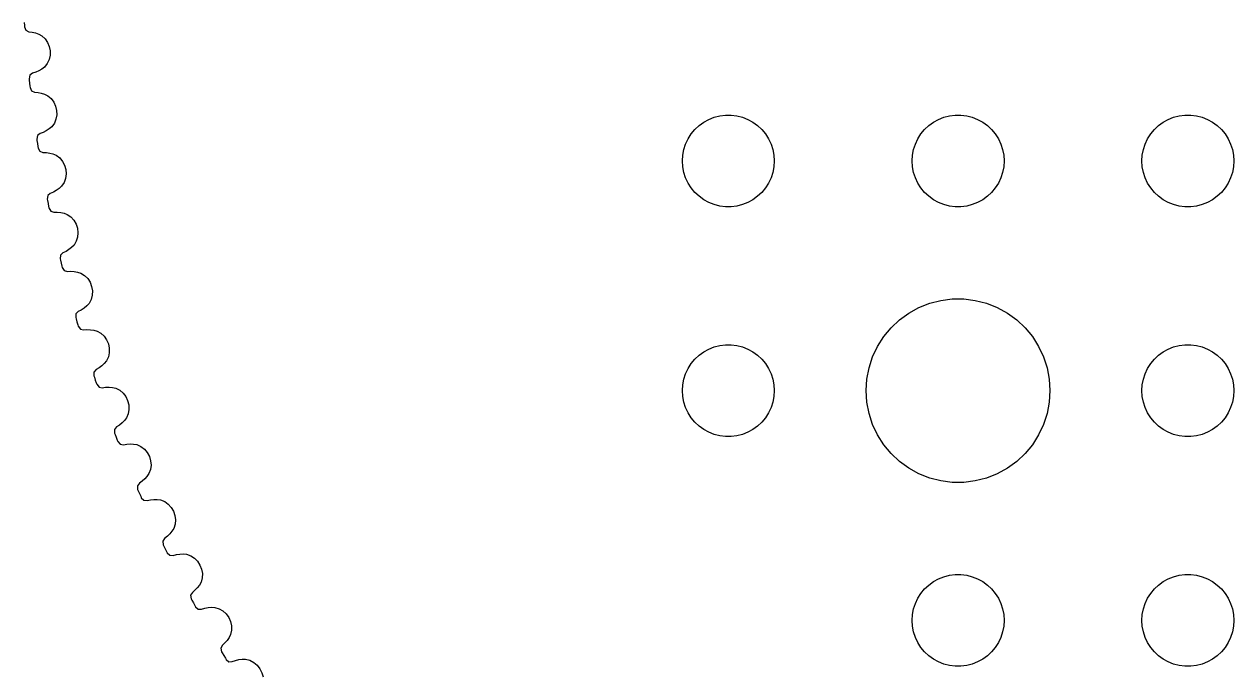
# Model space of a CAD drawing. Header units: metres. Extents: x -45.6 to 45.6, y 64.4 to 155.6.
# Drawn here: x -45.48 to -6, y 85.72 to 106.96 of the extents above; entities that cross this region are included whole.
import ezdxf

# ---------------------------------------------------------------- set-up
doc = ezdxf.new("R2010")
doc.units = ezdxf.units.M

msp = doc.modelspace()

# ---------------------------------------------------------------- linework, layer by layer
for p, q in [((-45.485, 107.019), (-45.4784, 106.92)), ((-45.4784, 106.92), (-45.4751, 106.872)), ((-45.4751, 106.872), (-45.4283, 106.763)), ((-45.4283, 106.763), (-45.3304, 106.715)), ((-45.3304, 106.715), (-45.221, 106.702)), ((-45.221, 106.702), (-45.1136, 106.676)), ((-45.1136, 106.676), (-45.0091, 106.637)), ((-45.0091, 106.637), (-44.9082, 106.585)), ((-44.9082, 106.585), (-44.8022, 106.488)), ((-44.8022, 106.488), (-44.7213, 106.37)), ((-44.7213, 106.37), (-44.6667, 106.237)), ((-44.6667, 106.237), (-44.6398, 106.095)), ((-44.6416, 105.95), (-44.6722, 105.809)), ((-44.6398, 106.095), (-44.6416, 105.95)), ((-45.0055, 105.44), (-45.1066, 105.395)), ((-44.9094, 105.497), (-45.0055, 105.44)), ((-44.819, 105.565), (-44.9094, 105.497)), ((-44.7314, 105.679), (-44.819, 105.565)), ((-44.6722, 105.809), (-44.7314, 105.679)), ((-45.3002, 105.299), (-45.3275, 105.184)), ((-45.3275, 105.184), (-45.3224, 105.136)), ((-45.3224, 105.136), (-45.3117, 105.038)), ((-45.3117, 105.038), (-45.3008, 104.939)), ((-45.2122, 105.363), (-45.3002, 105.299)), ((-45.1066, 105.395), (-45.2122, 105.363)), ((-45.3008, 104.939), (-45.2954, 104.891)), ((-45.2954, 104.891), (-45.2439, 104.785)), ((-45.2439, 104.785), (-45.144, 104.741)), ((-45.144, 104.741), (-45.0341, 104.733)), ((-45.0341, 104.733), (-44.9257, 104.711)), ((-44.9257, 104.711), (-44.8196, 104.677)), ((-44.8196, 104.677), (-44.7166, 104.629)), ((-44.7166, 104.629), (-44.6064, 104.537)), ((-44.6064, 104.537), (-44.5204, 104.423)), ((-44.5204, 104.423), (-44.4601, 104.292)), ((-44.4601, 104.292), (-44.4269, 104.151)), ((-44.4469, 103.864), (-44.5004, 103.732)), ((-44.4224, 104.006), (-44.4469, 103.864)), ((-44.4269, 104.151), (-44.4224, 104.006)), ((-23.3037, 103.766), (-23.1387, 103.857)), ((-23.1387, 103.857), (-22.9635, 103.927)), ((-22.9635, 103.927), (-22.7811, 103.973)), ((-22.7811, 103.973), (-22.5942, 103.997)), ((-22.5942, 103.997), (-22.4058, 103.997)), ((-22.4058, 103.997), (-22.2189, 103.973)), ((-22.2189, 103.973), (-22.0365, 103.927)), ((-22.0365, 103.927), (-21.8613, 103.857)), ((-21.8613, 103.857), (-21.6963, 103.766)), ((-15.8037, 103.766), (-15.6387, 103.857)), ((-15.6387, 103.857), (-15.4635, 103.927)), ((-15.4635, 103.927), (-15.2811, 103.973)), ((-15.2811, 103.973), (-15.0942, 103.997)), ((-15.0942, 103.997), (-14.9058, 103.997)), ((-14.9058, 103.997), (-14.7189, 103.973)), ((-14.7189, 103.973), (-14.5365, 103.927)), ((-14.5365, 103.927), (-14.3613, 103.857)), ((-14.3613, 103.857), (-14.1963, 103.766)), ((-8.30373, 103.766), (-8.13866, 103.857)), ((-8.13866, 103.857), (-7.96352, 103.927)), ((-7.96352, 103.927), (-7.78107, 103.973)), ((-7.78107, 103.973), (-7.59418, 103.997)), ((-7.59418, 103.997), (-7.40581, 103.997)), ((-7.40581, 103.997), (-7.21892, 103.973)), ((-7.21892, 103.973), (-7.03647, 103.927)), ((-7.03647, 103.927), (-6.86133, 103.857)), ((-6.86133, 103.857), (-6.69626, 103.766)), ((-44.7637, 103.481), (-44.8628, 103.432)), ((-44.6702, 103.542), (-44.7637, 103.481)), ((-44.5829, 103.614), (-44.6702, 103.542)), ((-44.5004, 103.732), (-44.5829, 103.614)), ((-23.7135, 103.382), (-23.5934, 103.527)), ((-23.5934, 103.527), (-23.4561, 103.656)), ((-23.4561, 103.656), (-23.3037, 103.766)), ((-21.6963, 103.766), (-21.5439, 103.656)), ((-21.5439, 103.656), (-21.4065, 103.527)), ((-21.4065, 103.527), (-21.2865, 103.382)), ((-16.2135, 103.382), (-16.0934, 103.527)), ((-16.0934, 103.527), (-15.9561, 103.656)), ((-15.9561, 103.656), (-15.8037, 103.766)), ((-14.1963, 103.766), (-14.0439, 103.656)), ((-14.0439, 103.656), (-13.9065, 103.527)), ((-13.9065, 103.527), (-13.7865, 103.382)), ((-8.71352, 103.382), (-8.59344, 103.527)), ((-8.59344, 103.527), (-8.45613, 103.656)), ((-8.45613, 103.656), (-8.30373, 103.766)), ((-6.69626, 103.766), (-6.54385, 103.656)), ((-6.54385, 103.656), (-6.40654, 103.527)), ((-6.40654, 103.527), (-6.28647, 103.382)), ((-45.0521, 103.328), (-45.0742, 103.211)), ((-45.0742, 103.211), (-45.0671, 103.164)), ((-45.0671, 103.164), (-45.0521, 103.066)), ((-44.9669, 103.396), (-45.0521, 103.328)), ((-45.0521, 103.066), (-45.0369, 102.968)), ((-44.8628, 103.432), (-44.9669, 103.396)), ((-23.8947, 103.052), (-23.8145, 103.223)), ((-23.8145, 103.223), (-23.7135, 103.382)), ((-21.2865, 103.382), (-21.1855, 103.223)), ((-21.1855, 103.223), (-21.1053, 103.052)), ((-16.3947, 103.052), (-16.3145, 103.223)), ((-16.3145, 103.223), (-16.2135, 103.382)), ((-13.7865, 103.382), (-13.6855, 103.223)), ((-13.6855, 103.223), (-13.6053, 103.052)), ((-8.89465, 103.052), (-8.81445, 103.223)), ((-8.81445, 103.223), (-8.71352, 103.382)), ((-6.28647, 103.382), (-6.18553, 103.223)), ((-6.18553, 103.223), (-6.10533, 103.052)), ((-45.0369, 102.968), (-45.0294, 102.92)), ((-45.0294, 102.92), (-44.9733, 102.816)), ((-44.9733, 102.816), (-44.8716, 102.777)), ((-44.8716, 102.777), (-44.7615, 102.774)), ((-44.7615, 102.774), (-44.6523, 102.757)), ((-44.6523, 102.757), (-44.5447, 102.727)), ((-44.5447, 102.727), (-44.4397, 102.684)), ((-44.4397, 102.684), (-44.3257, 102.597)), ((-24, 102.5), (-23.9882, 102.688)), ((-23.9882, 102.688), (-23.9529, 102.873)), ((-23.9529, 102.873), (-23.8947, 103.052)), ((-21.1053, 103.052), (-21.0471, 102.873)), ((-21.0471, 102.873), (-21.0118, 102.688)), ((-21.0118, 102.688), (-21, 102.5)), ((-16.5, 102.5), (-16.4882, 102.688)), ((-16.4882, 102.688), (-16.4529, 102.873)), ((-16.4529, 102.873), (-16.3947, 103.052)), ((-13.6053, 103.052), (-13.5471, 102.873)), ((-13.5471, 102.873), (-13.5118, 102.688)), ((-13.5118, 102.688), (-13.5, 102.5)), ((-9, 102.5), (-8.98816, 102.688)), ((-8.98816, 102.688), (-8.95287, 102.873)), ((-8.95287, 102.873), (-8.89465, 103.052)), ((-6.10533, 103.052), (-6.04712, 102.873)), ((-6.04712, 102.873), (-6.01183, 102.688)), ((-6.01183, 102.688), (-6, 102.5)), ((-44.3257, 102.597), (-44.2347, 102.486)), ((-44.2347, 102.486), (-44.1688, 102.358)), ((-44.1688, 102.358), (-44.1295, 102.219)), ((-23.9882, 102.312), (-24, 102.5)), ((-23.9529, 102.127), (-23.9882, 102.312)), ((-21.0118, 102.312), (-21.0471, 102.127)), ((-21, 102.5), (-21.0118, 102.312)), ((-16.4882, 102.312), (-16.5, 102.5)), ((-16.4529, 102.127), (-16.4882, 102.312)), ((-13.5118, 102.312), (-13.5471, 102.127)), ((-13.5, 102.5), (-13.5118, 102.312)), ((-8.98816, 102.312), (-9, 102.5)), ((-8.95287, 102.127), (-8.98816, 102.312)), ((-6.01183, 102.312), (-6.04712, 102.127)), ((-6, 102.5), (-6.01183, 102.312)), ((-44.1369, 101.931), (-44.1846, 101.797)), ((-44.1187, 102.074), (-44.1369, 101.931)), ((-44.1295, 102.219), (-44.1187, 102.074)), ((-23.8947, 101.948), (-23.9529, 102.127)), ((-23.8145, 101.777), (-23.8947, 101.948)), ((-21.1053, 101.948), (-21.1855, 101.777)), ((-21.0471, 102.127), (-21.1053, 101.948)), ((-16.3947, 101.948), (-16.4529, 102.127)), ((-16.3145, 101.777), (-16.3947, 101.948)), ((-13.6053, 101.948), (-13.6855, 101.777)), ((-13.5471, 102.127), (-13.6053, 101.948)), ((-8.89465, 101.948), (-8.95287, 102.127)), ((-8.81445, 101.777), (-8.89465, 101.948)), ((-6.10533, 101.948), (-6.18553, 101.777)), ((-6.04712, 102.127), (-6.10533, 101.948)), ((-44.5337, 101.481), (-44.636, 101.441)), ((-44.4368, 101.535), (-44.5337, 101.481)), ((-44.346, 101.6), (-44.4368, 101.535)), ((-44.2619, 101.676), (-44.346, 101.6)), ((-44.1846, 101.797), (-44.2619, 101.676)), ((-23.7135, 101.618), (-23.8145, 101.777)), ((-23.5934, 101.473), (-23.7135, 101.618)), ((-21.2865, 101.618), (-21.4065, 101.473)), ((-21.1855, 101.777), (-21.2865, 101.618)), ((-16.2135, 101.618), (-16.3145, 101.777)), ((-16.0934, 101.473), (-16.2135, 101.618)), ((-13.7865, 101.618), (-13.9065, 101.473)), ((-13.6855, 101.777), (-13.7865, 101.618)), ((-8.71352, 101.618), (-8.81445, 101.777)), ((-8.59344, 101.473), (-8.71352, 101.618)), ((-6.28647, 101.618), (-6.40654, 101.473)), ((-6.18553, 101.777), (-6.28647, 101.618)), ((-44.7182, 101.369), (-44.7352, 101.252)), ((-44.7352, 101.252), (-44.7261, 101.205)), ((-44.7261, 101.205), (-44.7068, 101.107)), ((-44.636, 101.441), (-44.7182, 101.369)), ((-44.7068, 101.107), (-44.6873, 101.01)), ((-23.4561, 101.344), (-23.5934, 101.473)), ((-23.3037, 101.234), (-23.4561, 101.344)), ((-23.1387, 101.143), (-23.3037, 101.234)), ((-22.9635, 101.073), (-23.1387, 101.143)), ((-21.8613, 101.143), (-22.0365, 101.073)), ((-21.6963, 101.234), (-21.8613, 101.143)), ((-21.5439, 101.344), (-21.6963, 101.234)), ((-21.4065, 101.473), (-21.5439, 101.344)), ((-15.9561, 101.344), (-16.0934, 101.473)), ((-15.8037, 101.234), (-15.9561, 101.344)), ((-15.6387, 101.143), (-15.8037, 101.234)), ((-15.4635, 101.073), (-15.6387, 101.143)), ((-14.3613, 101.143), (-14.5365, 101.073)), ((-14.1963, 101.234), (-14.3613, 101.143)), ((-14.0439, 101.344), (-14.1963, 101.234)), ((-13.9065, 101.473), (-14.0439, 101.344)), ((-8.45613, 101.344), (-8.59344, 101.473)), ((-8.30373, 101.234), (-8.45613, 101.344)), ((-8.13866, 101.143), (-8.30373, 101.234)), ((-7.96352, 101.073), (-8.13866, 101.143)), ((-6.86133, 101.143), (-7.03647, 101.073)), ((-6.69626, 101.234), (-6.86133, 101.143)), ((-6.54385, 101.344), (-6.69626, 101.234)), ((-6.40654, 101.473), (-6.54385, 101.344)), ((-44.6873, 101.01), (-44.6778, 100.963)), ((-44.6778, 100.963), (-44.6171, 100.861)), ((-44.6171, 100.861), (-44.5138, 100.826)), ((-44.5138, 100.826), (-44.4037, 100.828)), ((-44.4037, 100.828), (-44.2938, 100.816)), ((-44.2938, 100.816), (-44.1851, 100.791)), ((-44.1851, 100.791), (-44.0783, 100.753)), ((-44.0783, 100.753), (-43.9605, 100.67)), ((-22.7811, 101.027), (-22.9635, 101.073)), ((-22.5942, 101.003), (-22.7811, 101.027)), ((-22.4058, 101.003), (-22.5942, 101.003)), ((-22.2189, 101.027), (-22.4058, 101.003)), ((-22.0365, 101.073), (-22.2189, 101.027)), ((-15.2811, 101.027), (-15.4635, 101.073)), ((-15.0942, 101.003), (-15.2811, 101.027)), ((-14.9058, 101.003), (-15.0942, 101.003)), ((-14.7189, 101.027), (-14.9058, 101.003)), ((-14.5365, 101.073), (-14.7189, 101.027)), ((-7.78107, 101.027), (-7.96352, 101.073)), ((-7.59418, 101.003), (-7.78107, 101.027)), ((-7.40581, 101.003), (-7.59418, 101.003)), ((-7.21892, 101.027), (-7.40581, 101.003)), ((-7.03647, 101.073), (-7.21892, 101.027)), ((-43.9605, 100.67), (-43.8649, 100.564)), ((-43.8649, 100.564), (-43.7934, 100.439)), ((-43.7934, 100.439), (-43.7481, 100.301)), ((-43.7481, 100.301), (-43.731, 100.157)), ((-43.743, 100.014), (-43.7847, 99.8771)), ((-43.731, 100.157), (-43.743, 100.014)), ((-44.1197, 99.547), (-44.2202, 99.5018)), ((-44.0252, 99.6044), (-44.1197, 99.547)), ((-43.9374, 99.6732), (-44.0252, 99.6044)), ((-43.8567, 99.7528), (-43.9374, 99.6732)), ((-43.7847, 99.8771), (-43.8567, 99.7528)), ((-44.2991, 99.4267), (-44.3111, 99.3088)), ((-44.3111, 99.3088), (-44.2999, 99.2623)), ((-44.2999, 99.2623), (-44.2763, 99.1657)), ((-44.2202, 99.5018), (-44.2991, 99.4267)), ((-44.2763, 99.1657), (-44.2526, 99.0691)), ((-44.2526, 99.0691), (-44.241, 99.0226)), ((-44.241, 99.0226), (-44.176, 98.9237)), ((-44.176, 98.9237), (-44.0713, 98.8934)), ((-44.0713, 98.8934), (-43.9613, 98.8998)), ((-43.9613, 98.8998), (-43.8511, 98.8926)), ((-43.8511, 98.8926), (-43.7413, 98.8721)), ((-43.7413, 98.8721), (-43.633, 98.8387)), ((-43.633, 98.8387), (-43.5117, 98.7616)), ((-43.5117, 98.7616), (-43.4115, 98.6595)), ((-43.4115, 98.6595), (-43.3347, 98.5379)), ((-43.3347, 98.5379), (-43.2834, 98.4023)), ((-43.2834, 98.4023), (-43.26, 98.2591)), ((-43.3015, 97.9769), (-43.368, 97.8495)), ((-43.2657, 98.1154), (-43.3015, 97.9769)), ((-43.26, 98.2591), (-43.2657, 98.1154)), ((-15.927, 97.8532), (-15.5621, 97.9469)), ((-15.5621, 97.9469), (-15.1884, 97.9941)), ((-15.1884, 97.9941), (-14.8116, 97.9941)), ((-14.8116, 97.9941), (-14.4379, 97.9469)), ((-14.4379, 97.9469), (-14.0729, 97.8532)), ((-43.7202, 97.5829), (-43.7957, 97.5045)), ((-43.6217, 97.6324), (-43.7202, 97.5829)), ((-43.5299, 97.6939), (-43.6217, 97.6324)), ((-43.4451, 97.7666), (-43.5299, 97.6939)), ((-43.368, 97.8495), (-43.4451, 97.7666)), ((-16.9123, 97.3116), (-16.6075, 97.533)), ((-16.6075, 97.533), (-16.2773, 97.7145)), ((-16.2773, 97.7145), (-15.927, 97.8532)), ((-14.0729, 97.8532), (-13.7227, 97.7145)), ((-13.7227, 97.7145), (-13.3925, 97.533)), ((-13.3925, 97.533), (-13.0877, 97.3116)), ((-43.7957, 97.5045), (-43.8026, 97.3862)), ((-43.8026, 97.3862), (-43.7893, 97.3402)), ((-43.7893, 97.3402), (-43.7616, 97.2447)), ((-43.7616, 97.2447), (-43.7337, 97.1492)), ((-43.7337, 97.1492), (-43.7201, 97.1033)), ((-17.1869, 97.0536), (-16.9123, 97.3116)), ((-13.0877, 97.3116), (-12.8131, 97.0536)), ((-43.7201, 97.1033), (-43.6509, 97.0073)), ((-43.6509, 97.0073), (-43.5449, 96.9817)), ((-43.5449, 96.9817), (-43.4353, 96.9928)), ((-43.4353, 96.9928), (-43.3248, 96.9904)), ((-43.3248, 96.9904), (-43.2143, 96.9747)), ((-43.2143, 96.9747), (-43.1046, 96.946)), ((-43.1046, 96.946), (-42.9801, 96.8743)), ((-42.9801, 96.8743), (-42.8756, 96.7767)), ((-42.8756, 96.7767), (-42.7935, 96.6586)), ((-17.6289, 96.4453), (-17.427, 96.7634)), ((-17.427, 96.7634), (-17.1869, 97.0536)), ((-12.8131, 97.0536), (-12.5729, 96.7634)), ((-12.5729, 96.7634), (-12.3711, 96.4453)), ((-42.7935, 96.6586), (-42.7363, 96.5253)), ((-42.7363, 96.5253), (-42.7067, 96.3833)), ((-42.7067, 96.3833), (-42.7062, 96.2395)), ((-23.3037, 96.2665), (-23.1387, 96.3573)), ((-23.1387, 96.3573), (-22.9635, 96.4266)), ((-22.9635, 96.4266), (-22.7811, 96.4734)), ((-22.7811, 96.4734), (-22.5942, 96.4971)), ((-22.5942, 96.4971), (-22.4058, 96.4971)), ((-22.4058, 96.4971), (-22.2189, 96.4734)), ((-22.2189, 96.4734), (-22.0365, 96.4266)), ((-22.0365, 96.4266), (-21.8613, 96.3573)), ((-21.8613, 96.3573), (-21.6963, 96.2665)), ((-17.7893, 96.1044), (-17.6289, 96.4453)), ((-12.3711, 96.4453), (-12.2107, 96.1044)), ((-8.30373, 96.2665), (-8.13866, 96.3573)), ((-8.13866, 96.3573), (-7.96352, 96.4266)), ((-7.96352, 96.4266), (-7.78107, 96.4734)), ((-7.78107, 96.4734), (-7.59418, 96.4971)), ((-7.59418, 96.4971), (-7.40581, 96.4971)), ((-7.40581, 96.4971), (-7.21892, 96.4734)), ((-7.21892, 96.4734), (-7.03647, 96.4266)), ((-7.03647, 96.4266), (-6.86133, 96.3573)), ((-6.86133, 96.3573), (-6.69626, 96.2665)), ((-42.7967, 95.9694), (-42.8701, 95.8831)), ((-42.7358, 96.0996), (-42.7967, 95.9694)), ((-42.7062, 96.2395), (-42.7358, 96.0996)), ((-23.7135, 95.8817), (-23.5934, 96.0268)), ((-23.5934, 96.0268), (-23.4561, 96.1558)), ((-23.4561, 96.1558), (-23.3037, 96.2665)), ((-21.6963, 96.2665), (-21.5439, 96.1558)), ((-21.5439, 96.1558), (-21.4065, 96.0268)), ((-21.4065, 96.0268), (-21.2865, 95.8817)), ((-17.9057, 95.7461), (-17.7893, 96.1044)), ((-12.2107, 96.1044), (-12.0942, 95.7461)), ((-8.71352, 95.8817), (-8.59344, 96.0268)), ((-8.59344, 96.0268), (-8.45613, 96.1558)), ((-8.45613, 96.1558), (-8.30373, 96.2665)), ((-6.69626, 96.2665), (-6.54385, 96.1558)), ((-6.54385, 96.1558), (-6.40654, 96.0268)), ((-6.40654, 96.0268), (-6.28647, 95.8817)), ((-43.209, 95.606), (-43.2106, 95.4875)), ((-43.1369, 95.6877), (-43.209, 95.606)), ((-43.0408, 95.7415), (-43.1369, 95.6877)), ((-42.9517, 95.8069), (-43.0408, 95.7415)), ((-42.8701, 95.8831), (-42.9517, 95.8069)), ((-23.8947, 95.5522), (-23.8145, 95.7226)), ((-23.8145, 95.7226), (-23.7135, 95.8817)), ((-21.2865, 95.8817), (-21.1855, 95.7226)), ((-21.1855, 95.7226), (-21.1053, 95.5522)), ((-17.9763, 95.376), (-17.9057, 95.7461)), ((-12.0942, 95.7461), (-12.0237, 95.376)), ((-8.89465, 95.5522), (-8.81445, 95.7226)), ((-8.81445, 95.7226), (-8.71352, 95.8817)), ((-6.28647, 95.8817), (-6.18553, 95.7226)), ((-6.18553, 95.7226), (-6.10533, 95.5522)), ((-43.2106, 95.4875), (-43.1954, 95.4422)), ((-43.1954, 95.4422), (-43.1636, 95.3479)), ((-43.1636, 95.3479), (-43.1315, 95.2538)), ((-43.1315, 95.2538), (-43.116, 95.2086)), ((-43.116, 95.2086), (-43.0426, 95.1157)), ((-24, 95), (-23.9882, 95.188)), ((-23.9882, 95.188), (-23.9529, 95.373)), ((-23.9529, 95.373), (-23.8947, 95.5522)), ((-21.1053, 95.5522), (-21.0471, 95.373)), ((-21.0471, 95.373), (-21.0118, 95.188)), ((-21.0118, 95.188), (-21, 95)), ((-18, 95), (-17.9763, 95.376)), ((-12.0237, 95.376), (-12, 95)), ((-9, 95), (-8.98816, 95.188)), ((-8.98816, 95.188), (-8.95287, 95.373)), ((-8.95287, 95.373), (-8.89465, 95.5522)), ((-6.10533, 95.5522), (-6.04712, 95.373)), ((-6.04712, 95.373), (-6.01183, 95.188)), ((-6.01183, 95.188), (-6, 95)), ((-43.0426, 95.1157), (-42.9356, 95.0947)), ((-42.9356, 95.0947), (-42.8266, 95.1105)), ((-42.8266, 95.1105), (-42.7161, 95.113)), ((-42.7161, 95.113), (-42.605, 95.1021)), ((-42.605, 95.1021), (-42.4942, 95.0782)), ((-42.4942, 95.0782), (-42.3667, 95.012)), ((-42.3667, 95.012), (-42.258, 94.9191)), ((-42.258, 94.9191), (-42.1708, 94.8046)), ((-42.1708, 94.8046), (-42.1079, 94.674)), ((-23.9882, 94.812), (-24, 95)), ((-23.9529, 94.627), (-23.9882, 94.812)), ((-21.0118, 94.812), (-21.0471, 94.627)), ((-21, 95), (-21.0118, 94.812)), ((-17.9763, 94.624), (-18, 95)), ((-12, 95), (-12.0237, 94.624)), ((-8.98816, 94.812), (-9, 95)), ((-8.95287, 94.627), (-8.98816, 94.812)), ((-6.01183, 94.812), (-6.04712, 94.627)), ((-6, 95), (-6.01183, 94.812)), ((-42.1079, 94.674), (-42.0721, 94.5335)), ((-42.0653, 94.3898), (-42.0888, 94.2487)), ((-42.0721, 94.5335), (-42.0653, 94.3898)), ((-23.8947, 94.4478), (-23.9529, 94.627)), ((-23.8145, 94.2774), (-23.8947, 94.4478)), ((-21.1053, 94.4478), (-21.1855, 94.2774)), ((-21.0471, 94.627), (-21.1053, 94.4478)), ((-17.9057, 94.2539), (-17.9763, 94.624)), ((-12.0237, 94.624), (-12.0942, 94.2539)), ((-8.89465, 94.4478), (-8.95287, 94.627)), ((-8.81445, 94.2774), (-8.89465, 94.4478)), ((-6.10533, 94.4478), (-6.18553, 94.2774)), ((-6.04712, 94.627), (-6.10533, 94.4478)), ((-42.2136, 94.0266), (-42.2917, 93.9469)), ((-42.1439, 94.116), (-42.2136, 94.0266)), ((-42.0888, 94.2487), (-42.1439, 94.116)), ((-23.7135, 94.1183), (-23.8145, 94.2774)), ((-23.5934, 93.9732), (-23.7135, 94.1183)), ((-21.2865, 94.1183), (-21.4065, 93.9732)), ((-21.1855, 94.2774), (-21.2865, 94.1183)), ((-17.7893, 93.8956), (-17.9057, 94.2539)), ((-12.0942, 94.2539), (-12.2107, 93.8956)), ((-8.71352, 94.1183), (-8.81445, 94.2774)), ((-8.59344, 93.9732), (-8.71352, 94.1183)), ((-6.28647, 94.1183), (-6.40654, 93.9732)), ((-6.18553, 94.2774), (-6.28647, 94.1183)), ((-42.4716, 93.8197), (-42.54, 93.735)), ((-42.54, 93.735), (-42.5365, 93.6165)), ((-42.5365, 93.6165), (-42.5193, 93.5719)), ((-42.3779, 93.8776), (-42.4716, 93.8197)), ((-42.2917, 93.9469), (-42.3779, 93.8776)), ((-23.4561, 93.8442), (-23.5934, 93.9732)), ((-23.3037, 93.7335), (-23.4561, 93.8442)), ((-23.1387, 93.6428), (-23.3037, 93.7335)), ((-22.9635, 93.5734), (-23.1387, 93.6428)), ((-21.8613, 93.6428), (-22.0365, 93.5734)), ((-21.6963, 93.7335), (-21.8613, 93.6428)), ((-21.5439, 93.8442), (-21.6963, 93.7335)), ((-21.4065, 93.9732), (-21.5439, 93.8442)), ((-17.6289, 93.5547), (-17.7893, 93.8956)), ((-12.2107, 93.8956), (-12.3711, 93.5547)), ((-8.45613, 93.8442), (-8.59344, 93.9732)), ((-8.30373, 93.7335), (-8.45613, 93.8442)), ((-8.13866, 93.6428), (-8.30373, 93.7335)), ((-7.96352, 93.5734), (-8.13866, 93.6428)), ((-6.86133, 93.6428), (-7.03647, 93.5734)), ((-6.69626, 93.7335), (-6.86133, 93.6428)), ((-6.54385, 93.8442), (-6.69626, 93.7335)), ((-6.40654, 93.9732), (-6.54385, 93.8442)), ((-42.5193, 93.5719), (-42.4834, 93.4791)), ((-42.4834, 93.4791), (-42.4472, 93.3865)), ((-42.4472, 93.3865), (-42.4297, 93.3419)), ((-42.4297, 93.3419), (-42.3524, 93.2524)), ((-42.3524, 93.2524), (-42.2446, 93.236)), ((-42.2446, 93.236), (-42.1364, 93.2567)), ((-42.1364, 93.2567), (-42.0261, 93.2639)), ((-42.0261, 93.2639), (-41.9146, 93.2579)), ((-41.9146, 93.2579), (-41.8028, 93.2389)), ((-41.8028, 93.2389), (-41.6726, 93.1783)), ((-22.7811, 93.5266), (-22.9635, 93.5734)), ((-22.5942, 93.503), (-22.7811, 93.5266)), ((-22.4058, 93.503), (-22.5942, 93.503)), ((-22.2189, 93.5266), (-22.4058, 93.503)), ((-22.0365, 93.5734), (-22.2189, 93.5266)), ((-17.427, 93.2366), (-17.6289, 93.5547)), ((-17.1869, 92.9464), (-17.427, 93.2366)), ((-12.5729, 93.2366), (-12.8131, 92.9464)), ((-12.3711, 93.5547), (-12.5729, 93.2366)), ((-7.78107, 93.5266), (-7.96352, 93.5734)), ((-7.59418, 93.503), (-7.78107, 93.5266)), ((-7.40581, 93.503), (-7.59418, 93.503)), ((-7.21892, 93.5266), (-7.40581, 93.503)), ((-7.03647, 93.5734), (-7.21892, 93.5266)), ((-41.6726, 93.1783), (-41.5599, 93.0902)), ((-41.5599, 93.0902), (-41.4679, 92.9796)), ((-41.4679, 92.9796), (-41.3993, 92.8519)), ((-41.3993, 92.8519), (-41.3574, 92.713)), ((-16.9123, 92.6885), (-17.1869, 92.9464)), ((-12.8131, 92.9464), (-13.0877, 92.6885)), ((-41.3617, 92.4278), (-41.411, 92.2928)), ((-41.3444, 92.5697), (-41.3617, 92.4278)), ((-41.3574, 92.713), (-41.3444, 92.5697)), ((-16.6075, 92.467), (-16.9123, 92.6885)), ((-16.2773, 92.2855), (-16.6075, 92.467)), ((-13.3925, 92.467), (-13.7227, 92.2855)), ((-13.0877, 92.6885), (-13.3925, 92.467)), ((-41.6343, 92.0445), (-41.7254, 91.9825)), ((-41.5512, 92.1174), (-41.6343, 92.0445)), ((-41.4766, 92.2005), (-41.5512, 92.1174)), ((-41.411, 92.2928), (-41.4766, 92.2005)), ((-15.927, 92.1468), (-16.2773, 92.2855)), ((-15.5621, 92.0531), (-15.927, 92.1468)), ((-15.1884, 92.0059), (-15.5621, 92.0531)), ((-14.8116, 92.0059), (-15.1884, 92.0059)), ((-14.4379, 92.0531), (-14.8116, 92.0059)), ((-14.0729, 92.1468), (-14.4379, 92.0531)), ((-13.7227, 92.2855), (-14.0729, 92.1468)), ((-41.7254, 91.9825), (-41.7901, 91.8949)), ((-41.7901, 91.8949), (-41.7814, 91.7767)), ((-41.7814, 91.7767), (-41.7622, 91.7328)), ((-41.7622, 91.7328), (-41.7223, 91.6418)), ((-41.7223, 91.6418), (-41.6821, 91.5508)), ((-41.6821, 91.5508), (-41.6627, 91.507)), ((-41.6627, 91.507), (-41.5815, 91.4209)), ((-41.5815, 91.4209), (-41.4732, 91.4093)), ((-41.4732, 91.4093), (-41.3659, 91.4346)), ((-41.3659, 91.4346), (-41.2561, 91.4467)), ((-41.2561, 91.4467), (-41.1445, 91.4456)), ((-41.1445, 91.4456), (-41.032, 91.4314)), ((-41.032, 91.4314), (-40.8992, 91.3766)), ((-40.8992, 91.3766), (-40.7828, 91.2935)), ((-40.7828, 91.2935), (-40.686, 91.187)), ((-40.686, 91.187), (-40.6119, 91.0624)), ((-40.6119, 91.0624), (-40.564, 90.9255)), ((-40.564, 90.9255), (-40.5447, 90.7829)), ((-40.5992, 90.5034), (-40.6608, 90.4082)), ((-40.5558, 90.6403), (-40.5992, 90.5034)), ((-40.5447, 90.7829), (-40.5558, 90.6403)), ((-40.8997, 90.1796), (-40.9606, 90.0892)), ((-40.9606, 90.0892), (-40.9467, 89.9716)), ((-40.8114, 90.2455), (-40.8997, 90.1796)), ((-40.7316, 90.322), (-40.8114, 90.2455)), ((-40.6608, 90.4082), (-40.7316, 90.322)), ((-40.9467, 89.9716), (-40.9257, 89.9286)), ((-40.9257, 89.9286), (-40.8818, 89.8393)), ((-40.8818, 89.8393), (-40.8377, 89.7502)), ((-40.8377, 89.7502), (-40.8164, 89.7073)), ((-40.8164, 89.7073), (-40.7316, 89.6248)), ((-40.6228, 89.6179), (-40.5168, 89.6479)), ((-40.5168, 89.6479), (-40.4075, 89.6648)), ((-40.4075, 89.6648), (-40.296, 89.6685)), ((-40.296, 89.6685), (-40.183, 89.6593)), ((-40.183, 89.6593), (-40.0479, 89.6103)), ((-40.7316, 89.6248), (-40.6228, 89.6179)), ((-40.0479, 89.6103), (-39.928, 89.5323)), ((-39.928, 89.5323), (-39.8266, 89.4302)), ((-39.8266, 89.4302), (-39.7472, 89.3089)), ((-39.7472, 89.3089), (-39.6934, 89.1743)), ((-39.6728, 88.8897), (-39.7101, 88.751)), ((-39.6934, 89.1743), (-39.6679, 89.0327)), ((-39.6679, 89.0327), (-39.6728, 88.8897)), ((-15.8037, 88.7665), (-15.6387, 88.8573)), ((-15.6387, 88.8573), (-15.4635, 88.9266)), ((-15.4635, 88.9266), (-15.2811, 88.9734)), ((-15.2811, 88.9734), (-15.0942, 88.997)), ((-15.0942, 88.997), (-14.9058, 88.997)), ((-14.9058, 88.997), (-14.7189, 88.9734)), ((-14.7189, 88.9734), (-14.5365, 88.9266)), ((-14.5365, 88.9266), (-14.3613, 88.8573)), ((-14.3613, 88.8573), (-14.1963, 88.7665)), ((-8.30373, 88.7665), (-8.13866, 88.8573)), ((-8.13866, 88.8573), (-7.96352, 88.9266)), ((-7.96352, 88.9266), (-7.78107, 88.9734)), ((-7.78107, 88.9734), (-7.59418, 88.997)), ((-7.59418, 88.997), (-7.40581, 88.997)), ((-7.40581, 88.997), (-7.21892, 88.9734)), ((-7.21892, 88.9734), (-7.03647, 88.9266)), ((-7.03647, 88.9266), (-6.86133, 88.8573)), ((-6.86133, 88.8573), (-6.69626, 88.7665)), ((-39.9109, 88.4841), (-39.9963, 88.4145)), ((-39.8345, 88.564), (-39.9109, 88.4841)), ((-39.7675, 88.6533), (-39.8345, 88.564)), ((-39.7101, 88.751), (-39.7675, 88.6533)), ((-16.2135, 88.3817), (-16.0934, 88.5268)), ((-16.0934, 88.5268), (-15.9561, 88.6558)), ((-15.9561, 88.6558), (-15.8037, 88.7665)), ((-14.1963, 88.7665), (-14.0439, 88.6558)), ((-14.0439, 88.6558), (-13.9065, 88.5268)), ((-13.9065, 88.5268), (-13.7865, 88.3817)), ((-8.71352, 88.3817), (-8.59344, 88.5268)), ((-8.59344, 88.5268), (-8.45613, 88.6558)), ((-8.45613, 88.6558), (-8.30373, 88.7665)), ((-6.69626, 88.7665), (-6.54385, 88.6558)), ((-6.54385, 88.6558), (-6.40654, 88.5268)), ((-6.40654, 88.5268), (-6.28647, 88.3817)), ((-39.9963, 88.4145), (-40.0531, 88.3215)), ((-40.0531, 88.3215), (-40.0341, 88.2045)), ((-40.0341, 88.2045), (-40.0112, 88.1625)), ((-40.0112, 88.1625), (-39.9635, 88.0753)), ((-39.9635, 88.0753), (-39.9156, 87.9881)), ((-16.4529, 87.873), (-16.3947, 88.0522)), ((-16.3947, 88.0522), (-16.3145, 88.2226)), ((-16.3145, 88.2226), (-16.2135, 88.3817)), ((-13.7865, 88.3817), (-13.6855, 88.2226)), ((-13.6855, 88.2226), (-13.6053, 88.0522)), ((-13.6053, 88.0522), (-13.5471, 87.873)), ((-8.95287, 87.873), (-8.89465, 88.0522)), ((-8.89465, 88.0522), (-8.81445, 88.2226)), ((-8.81445, 88.2226), (-8.71352, 88.3817)), ((-6.28647, 88.3817), (-6.18553, 88.2226)), ((-6.18553, 88.2226), (-6.10533, 88.0522)), ((-6.10533, 88.0522), (-6.04712, 87.873)), ((-39.9156, 87.9881), (-39.8924, 87.9463)), ((-39.8924, 87.9463), (-39.804, 87.8675)), ((-39.804, 87.8675), (-39.6951, 87.8654)), ((-39.6951, 87.8654), (-39.5904, 87.9)), ((-39.5904, 87.9), (-39.4821, 87.9216)), ((-39.4821, 87.9216), (-39.3708, 87.9302)), ((-39.3708, 87.9302), (-39.2574, 87.9259)), ((-39.2574, 87.9259), (-39.1204, 87.8828)), ((-39.1204, 87.8828), (-38.9972, 87.8102)), ((-38.9972, 87.8102), (-38.8915, 87.7126)), ((-38.8915, 87.7126), (-38.8068, 87.5949)), ((-16.5, 87.5), (-16.4882, 87.688)), ((-16.4882, 87.688), (-16.4529, 87.873)), ((-13.5471, 87.873), (-13.5118, 87.688)), ((-13.5118, 87.688), (-13.5, 87.5)), ((-9, 87.5), (-8.98816, 87.688)), ((-8.98816, 87.688), (-8.95287, 87.873)), ((-6.04712, 87.873), (-6.01183, 87.688)), ((-6.01183, 87.688), (-6, 87.5)), ((-38.8068, 87.5949), (-38.7472, 87.4627)), ((-38.7472, 87.4627), (-38.7155, 87.3224)), ((-38.7155, 87.3224), (-38.7142, 87.1793)), ((-16.4882, 87.312), (-16.5, 87.5)), ((-16.4529, 87.127), (-16.4882, 87.312)), ((-13.5118, 87.312), (-13.5471, 87.127)), ((-13.5, 87.5), (-13.5118, 87.312)), ((-8.98816, 87.312), (-9, 87.5)), ((-8.95287, 87.127), (-8.98816, 87.312)), ((-6.01183, 87.312), (-6.04712, 87.127)), ((-6, 87.5), (-6.01183, 87.312)), ((-38.7985, 86.939), (-38.8616, 86.8469)), ((-38.7455, 87.0391), (-38.7985, 86.939)), ((-38.7142, 87.1793), (-38.7455, 87.0391)), ((-16.3947, 86.9478), (-16.4529, 87.127)), ((-16.3145, 86.7774), (-16.3947, 86.9478)), ((-13.6053, 86.9478), (-13.6855, 86.7774)), ((-13.5471, 87.127), (-13.6053, 86.9478)), ((-8.89465, 86.9478), (-8.95287, 87.127)), ((-8.81445, 86.7774), (-8.89465, 86.9478)), ((-6.10533, 86.9478), (-6.18553, 86.7774)), ((-6.04712, 87.127), (-6.10533, 86.9478)), ((-39.0167, 86.6904), (-39.0694, 86.595)), ((-39.0694, 86.595), (-39.0453, 86.479)), ((-39.0453, 86.479), (-39.0206, 86.438)), ((-38.9344, 86.7637), (-39.0167, 86.6904)), ((-38.8616, 86.8469), (-38.9344, 86.7637)), ((-16.2135, 86.6183), (-16.3145, 86.7774)), ((-16.0934, 86.4732), (-16.2135, 86.6183)), ((-15.9561, 86.3442), (-16.0934, 86.4732)), ((-13.9065, 86.4732), (-14.0439, 86.3442)), ((-13.7865, 86.6183), (-13.9065, 86.4732)), ((-13.6855, 86.7774), (-13.7865, 86.6183)), ((-8.71352, 86.6183), (-8.81445, 86.7774)), ((-8.59344, 86.4732), (-8.71352, 86.6183)), ((-8.45613, 86.3442), (-8.59344, 86.4732)), ((-6.40654, 86.4732), (-6.54385, 86.3442)), ((-6.28647, 86.6183), (-6.40654, 86.4732)), ((-6.18553, 86.7774), (-6.28647, 86.6183)), ((-39.0206, 86.438), (-38.9691, 86.353)), ((-38.9691, 86.353), (-38.9174, 86.268)), ((-38.9174, 86.268), (-38.8925, 86.2272)), ((-38.8925, 86.2272), (-38.8007, 86.1524)), ((-38.8007, 86.1524), (-38.6918, 86.155)), ((-38.6918, 86.155), (-38.5888, 86.1941)), ((-38.5888, 86.1941), (-38.4814, 86.2204)), ((-38.4814, 86.2204), (-38.3706, 86.2339)), ((-38.3706, 86.2339), (-38.2572, 86.2345)), ((-38.2572, 86.2345), (-38.1184, 86.1975)), ((-38.1184, 86.1975), (-37.9922, 86.1303)), ((-37.9922, 86.1303), (-37.8823, 86.0374)), ((-15.8037, 86.2335), (-15.9561, 86.3442)), ((-15.6387, 86.1428), (-15.8037, 86.2335)), ((-15.4635, 86.0734), (-15.6387, 86.1428)), ((-14.3613, 86.1428), (-14.5365, 86.0734)), ((-14.1963, 86.2335), (-14.3613, 86.1428)), ((-14.0439, 86.3442), (-14.1963, 86.2335)), ((-8.30373, 86.2335), (-8.45613, 86.3442)), ((-8.13866, 86.1428), (-8.30373, 86.2335)), ((-7.96352, 86.0734), (-8.13866, 86.1428)), ((-6.86133, 86.1428), (-7.03647, 86.0734)), ((-6.69626, 86.2335), (-6.86133, 86.1428)), ((-6.54385, 86.3442), (-6.69626, 86.2335)), ((-37.8823, 86.0374), (-37.7926, 85.9235)), ((-37.7926, 85.9235), (-37.7272, 85.794)), ((-37.7272, 85.794), (-37.6895, 85.6552)), ((-15.2811, 86.0266), (-15.4635, 86.0734)), ((-15.0942, 86.003), (-15.2811, 86.0266)), ((-14.9058, 86.003), (-15.0942, 86.003)), ((-14.7189, 86.0266), (-14.9058, 86.003)), ((-14.5365, 86.0734), (-14.7189, 86.0266)), ((-7.78107, 86.0266), (-7.96352, 86.0734)), ((-7.59418, 86.003), (-7.78107, 86.0266)), ((-7.40581, 86.003), (-7.59418, 86.003)), ((-7.21892, 86.0266), (-7.40581, 86.003)), ((-7.03647, 86.0734), (-7.21892, 86.0266))]:
    msp.add_line(p, q)

doc.saveas('drawing.dxf')
